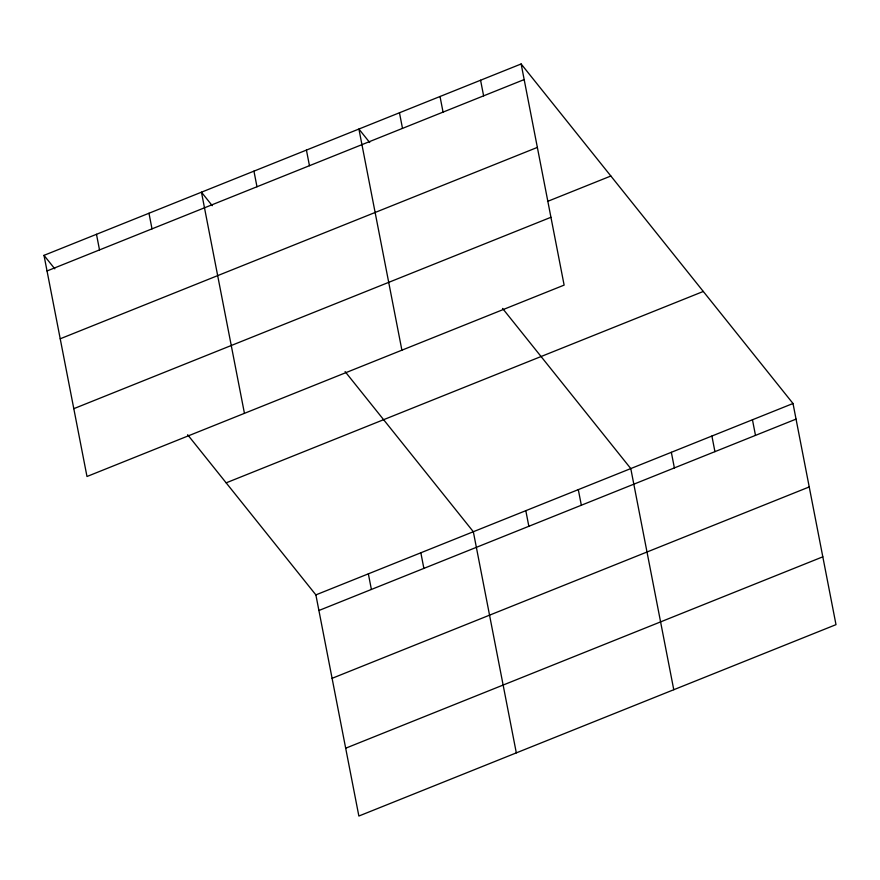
<?xml version="1.0" encoding="UTF-8"?>
<svg xmlns="http://www.w3.org/2000/svg" width="880" height="880" viewBox="0 0 880 880"><rect width="100%" height="100%" fill="white"/><g stroke="black" fill="none" stroke-linecap="round" stroke-linejoin="round"><path stroke-width="1.32" d="M521.136 63.965L564.124 285.109L86.988 476.498L44 255.354L521.136 63.965L793.012 403.502L836 624.646L358.864 816.035L315.876 594.891L187.638 434.742M47.036 270.963L524.172 79.574M60.214 338.789L537.361 147.4M547.492 201.432L610.863 176.011M73.799 408.672L550.946 217.283M226.16 482.845L703.296 291.456M315.876 594.891L793.012 403.502M318.912 610.5L796.048 419.111M332.09 678.326L809.237 486.937M345.675 748.209L822.811 556.82M369.71 142.527L358.908 129.041L401.896 350.185M502.557 308.429L630.784 468.578L673.772 689.722M212.256 205.689L201.454 192.192L244.442 413.336M345.092 371.58L473.33 531.729L516.318 752.873M44 255.354L54.802 268.84M752.455 419.771L755.491 435.38M711.898 436.04L714.934 451.649M671.341 452.309L674.377 467.918M578.303 489.632L581.339 505.241M480.579 80.234L483.615 95.843M525.811 510.675L528.847 526.295M440.022 96.503L443.058 112.112M399.465 112.772L402.501 128.381M420.849 552.783L423.874 568.403M306.427 150.095L309.463 165.704M368.357 573.837L371.393 589.457M253.946 171.138L256.982 186.758M148.973 213.246L152.009 228.866M96.481 234.3L99.517 249.92"/></g></svg>
